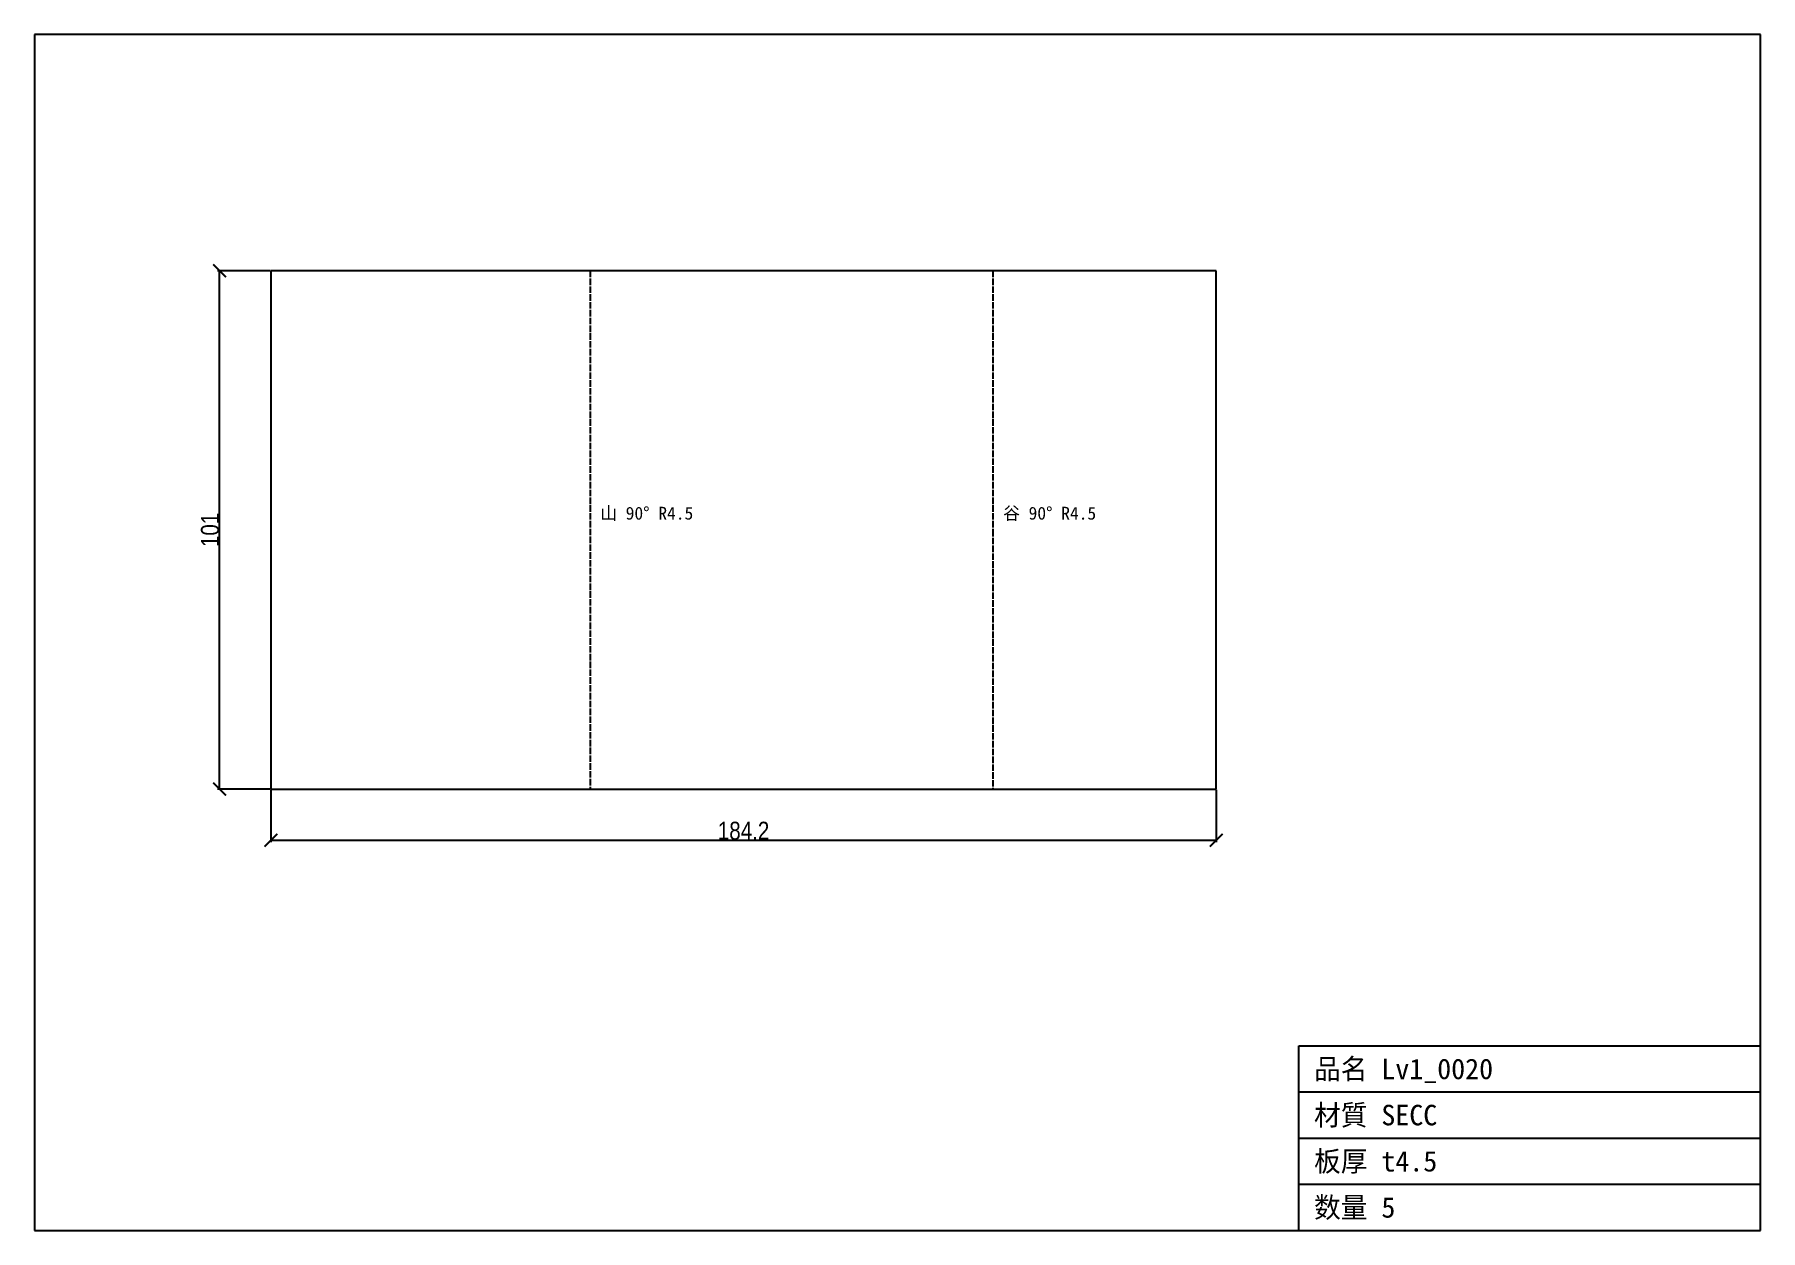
# Model space of a CAD drawing. Header units: millimetres. Extents: x -46 to 290, y -86 to 147.
import ezdxf

# ---------------------------------------------------------------- set-up
doc = ezdxf.new("R2010")
doc.units = ezdxf.units.MM
doc.linetypes.add('DASHED', pattern=[1.524, 1.27, -0.254])
doc.styles.add('OpenSansCondensed-Light', font='OpenSansCondensed-Light.ttf')
doc.dimstyles.new('EZDXF', dxfattribs={"dimtxt": 0.25, "dimasz": 0.175, "dimexe": 0.375, "dimexo": 0.125, "dimgap": 0.1, "dimtad": 1, "dimlfac": 100, "dimzin": 12, "dimdsep": 46, "dimtxsty": 'OpenSansCondensed-Light', "dimblk": 'ARCHTICK', "dimcen": 2.5, "dimazin": 3, "dimtfac": 0.5, "dimtmove": 2, "dimatfit": 3})

# ---------------------------------------------------------------- blocks, each defined once
blk = doc.blocks.new('_ARCHTICK')
at = {"color": 0, "linetype": 'BYBLOCK', "const_width": 0.15}
blk.add_lwpolyline([(-0.5, -0.5), (0.5, 0.5)], dxfattribs=at)

msp = doc.modelspace()

# ---------------------------------------------------------------- linework, layer by layer
at = {"color": 7, "linetype": 'CONTINUOUS'}
for p, q in [((290.3, 147.09), (-46.06, 147.09)), ((-46.06, 147.09), (-46.06, -86.06)), ((290.3, -86.06), (290.3, 147.09)), ((0, 101.03), (0, 0)), ((184.24, 101.03), (0, 101.03)), ((184.24, 76.6), (184.24, 101.03)), ((184.24, 23.9), (184.24, 76.6)), ((184.24, 0), (184.24, 23.9)), ((0, 0), (184.24, 0)), ((200.3, -86.06), (200.3, -50.06)), ((200.3, -50.06), (290.3, -50.06)), ((200.3, -59.06), (290.3, -59.06)), ((200.3, -68.06), (290.3, -68.06)), ((200.3, -77.06), (290.3, -77.06)), ((-46.06, -86.06), (290.3, -86.06))]:
    msp.add_line(p, q, dxfattribs=at)
at = {"color": 3, "linetype": 'DASHED'}
for p, q in [((62.2, 101.03), (62.2, 0)), ((140.72, 101.03), (140.72, 50.52)), ((140.72, 50.52), (140.72, 0))]:
    msp.add_line(p, q, dxfattribs=at)

# ---------------------------------------------------------------- texts
at = {"color": 2}
for s, height, p in [('山 90° R4.5', 2.5, (64.2, 52.52)), ('谷 90° R4.5', 2.5, (142.72, 52.52)), ('品名 Lv1_0020', 4, (203.3, -56.56)), ('材質 SECC', 4, (203.3, -65.56)), ('板厚 t4.5', 4, (203.3, -74.56)), ('数量 5', 4, (203.3, -83.56))]:
    msp.add_text(s, height=height, dxfattribs=at).set_placement(p)

# ---------------------------------------------------------------- dimensions: what is measured, and where the dimension line sits
at = {"color": 8}
msp.add_linear_dim(base=(-10, 0), p1=(0, 0), p2=(0, 101.03), angle=90, dimstyle='EZDXF', override={"dimtxt": 3.5, "dimasz": 2.5, "dimdec": 1, "dimlfac": 1}, dxfattribs=at).render()
msp.add_linear_dim(base=(0, -10), p1=(0, 0), p2=(184.24, 0), dimstyle='EZDXF', override={"dimtxt": 3.5, "dimasz": 2.5, "dimdec": 1, "dimlfac": 1}, dxfattribs=at).render()

doc.saveas('drawing.dxf')
